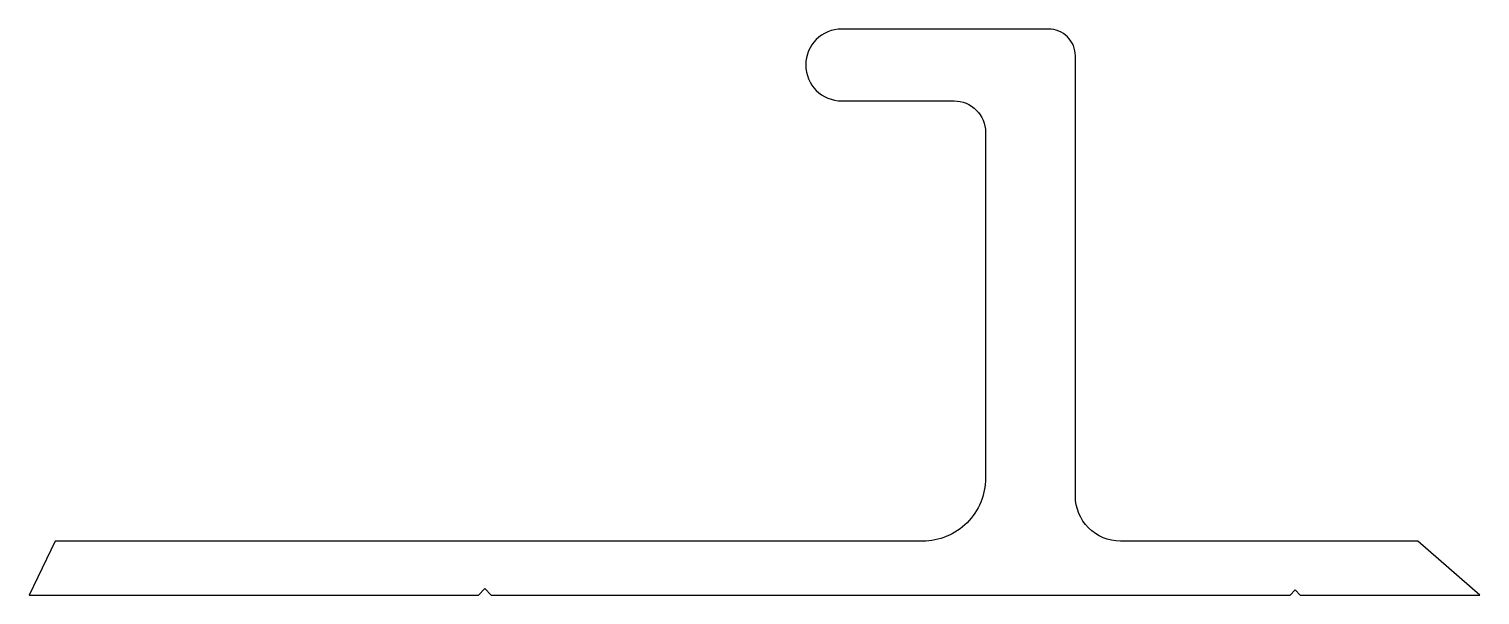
# Model space of a CAD drawing. Extents: x 344.2 to 424.9, y 208.6 to 240.1.
import ezdxf

# ---------------------------------------------------------------- set-up
doc = ezdxf.new("R2010")
doc.units = 0
doc.layers.get('0').update_dxf_attribs({"linetype": 'CONTINUOUS'})

msp = doc.modelspace()

# ---------------------------------------------------------------- linework, layer by layer
at = {"color": 7}
msp.add_lwpolyline([(389.393, 240.08, 1), (389.393, 236.08), (395.643, 236.08, -0.414214), (397.393, 234.33), (397.393, 215.08, -0.414214), (393.893, 211.58), (345.656, 211.58), (344.193, 208.58), (369.193, 208.58), (369.546, 208.934), (369.9, 208.58), (414.327, 208.58), (414.61, 208.863), (414.893, 208.58), (424.893, 208.58), (421.442, 211.58), (404.893, 211.58, -0.414214), (402.393, 214.08), (402.393, 238.58, 0.414214), (400.893, 240.08)], format="xyb", close=True, dxfattribs=at)

doc.saveas('drawing.dxf')
